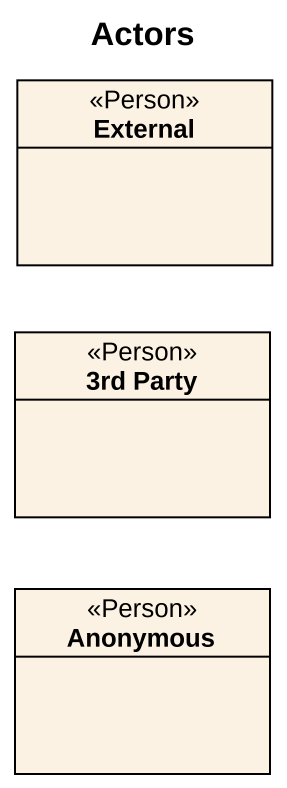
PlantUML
@startuml
title Actors
hide circle
hide empty members
class External <<Person>>
class "3rd Party" as c3rd_Party <<Person>>
class Anonymous <<Person>>
@enduml
